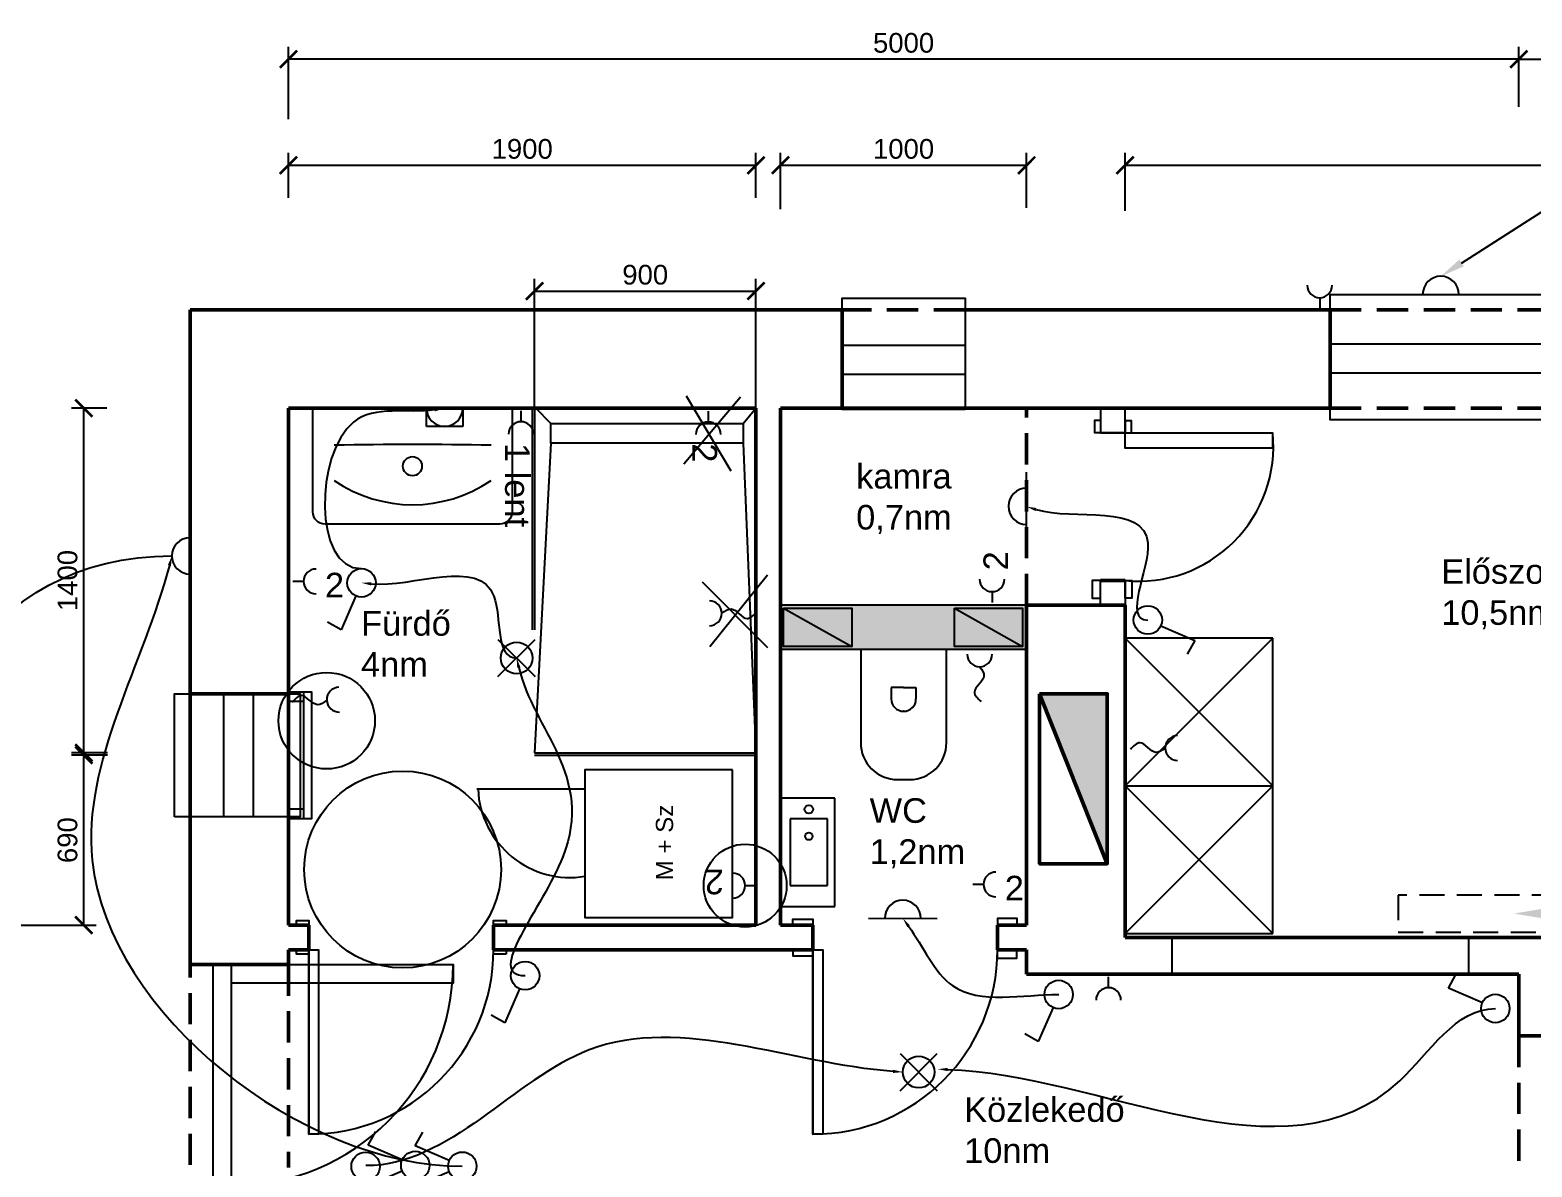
# Model space of a CAD drawing. Header units: metres. Extents: x -98677 to 89321, y -16450 to 242692.
# Drawn here: x -21493 to -15389, y 48931 to 53551 of the extents above; entities that cross this region are included whole.
import ezdxf
from ezdxf import colors
from ezdxf.entities.mleader import LeaderData, LeaderLine
from ezdxf.math import Vec2, Vec3

# ---------------------------------------------------------------- set-up
doc = ezdxf.new("R2010")
doc.units = ezdxf.units.M
doc.header["$LTSCALE"] = 0.001
doc.linetypes.add('DASHED', pattern=[19.05, 12.7, -6.35])
for name, color, linetype, lineweight in [('ajtók', 7, 'Continuous', 25), ('külső fal', 7, 'Continuous', 50), ('külső fal - sz', 7, 'DASHED', 50), ('szekrény', 251, 'Continuous', 25)]:
    doc.layers.add(name, color=color, linetype=linetype, lineweight=lineweight)
for name, color, linetype in [('fűtés', 8, 'Continuous'), ('gépészet - kapcsolók', 4, 'Continuous'), ('gépészet - villany', 6, 'Continuous'), ('gépészet - víz - műtárgy', 252, 'Continuous'), ('lépcső', 170, 'Continuous'), ('Méret', 7, 'Continuous'), ('újfal', 1, 'Continuous'), ('újfal - gipszkarton', 1, 'Continuous'), ('újfal - gipszkarton - sraff', 9, 'Continuous')]:
    doc.layers.add(name, color=color, linetype=linetype)
doc.styles.add('dada', font='arial.ttf', dxfattribs={"height": 80})
doc.styles.get("Standard").update_dxf_attribs({"font": 'arial.ttf'})
doc.dimstyles.new('big ISO-25', dxfattribs={"dimscale": 100, "dimtxt": 2.5, "dimasz": 2.5, "dimexe": 1.25, "dimexo": 0, "dimtad": 1, "dimtxsty": 'Standard', "dimcen": 2.5, "dimadec": 0, "dimazin": 0, "dimtfac": 1, "dimtmove": 0, "dimatfit": 3, "dimfxl": 1, "dimarcsym": 0})
doc.dimstyles.new('kicsi folyamatos', dxfattribs={"dimscale": 100, "dimtxt": 1, "dimasz": 0.7, "dimexe": 0.5, "dimexo": 0, "dimgap": 0.25, "dimtad": 1, "dimtxsty": 'dada', "dimblk1": 'ARCHTICK', "dimblk2": 'ARCHTICK', "dimsah": 1, "dimcen": 2.5, "dimadec": 0, "dimazin": 0, "dimtfac": 1, "dimtmove": 0, "dimatfit": 3, "dimldrblk": 'ARCHTICK', "dimfxl": 1, "dimarcsym": 0})

# ---------------------------------------------------------------- blocks, each defined once
blk = doc.blocks.new('*D95')
at = {"layer": 'ajtók', "color": 0, "lineweight": -2, "ltscale": 10000}
blk.add_line((-15212.9, 49960.6), (-14758, 49960.6), dxfattribs=at)
at = {"layer": 'ajtók', "color": 0, "ltscale": 10000}
for points in [[(-15212.9, 50002.3), (-15212.9, 49919), (-15462.9, 49960.6)], [(-14758, 49919), (-14758, 50002.3), (-14508, 49960.6)]]:
    blk.add_solid(points, dxfattribs=at)
at = {"layer": 'Defpoints', "color": 0, "ltscale": 10000}
for p in [(-15462.9, 49981.5), (-14508, 49960.6), (-14508, 49960.6)]:
    blk.add_point(p, dxfattribs=at)
blk = doc.blocks.new('Csillar')
at = {"layer": 'gépészet - villany', "ltscale": 10000}
for p, q in [((-75.7, 75.7), (75.7, -75.7)), ((-75.7, -75.7), (75.7, 75.7))]:
    blk.add_line(p, q, dxfattribs=at)
blk.add_circle((0, 0), 64.4, dxfattribs=at)
blk = doc.blocks.new('Fali lámpa')
at = {"layer": 'gépészet - villany', "ltscale": 10000}
blk.add_line((-139.1, 0), (139.1, 0), dxfattribs=at)
blk.add_arc((0, 0), 73.7, 0, 180, dxfattribs=at)
blk = doc.blocks.new('Lámpa_Tükörvilágítás')
at = {"layer": 'gépészet - villany', "ltscale": 10000}
for p, q in [((-73.7, 0), (-73.7, 73.7)), ((-73.7, 73.7), (73.7, 73.7)), ((73.7, 73.7), (73.7, 0))]:
    blk.add_line(p, q, dxfattribs=at)
blk.add_blockref('Fali lámpa', (0, 0), dxfattribs=at)
blk = doc.blocks.new('Villany - kapcsoló')
at = {"layer": 'gépészet - kapcsolók', "ltscale": 10000}
for p, q in [((-248.9, 84.5), (-218, 139.8)), ((-110.8, 24.7), (-248.9, 84.5))]:
    blk.add_line(p, q, dxfattribs=at)
blk.add_circle((-57.8, 1.7), 57.8, dxfattribs=at)
blk = doc.blocks.new('Villany - konector')
at = {"layer": 'gépészet - kapcsolók', "ltscale": 10000}
blk.add_line((-50.5, 0), (-94.3, 0), dxfattribs=at)
blk.add_arc((0, 0), 50.5, 90, 270, dxfattribs=at)
at = {"layer": 'gépészet - villany', "ltscale": 10000, "style": 'dada'}
blk.add_attdef('DARAB', (36.1, -64.9), '', height=100, dxfattribs=at)
blk = doc.blocks.new('Villany - konector lengő')
at = {"layer": 'gépészet - kapcsolók', "ltscale": 10000}
blk.add_arc((0, 0), 50.5, 90, 270, dxfattribs=at)
blk.add_spline([(-50.5, 0), (-89.1, -17.7), (-153.2, 21.1), (-191.9, -5.6)], degree=3, dxfattribs=at)
at = {"layer": 'gépészet - villany', "ltscale": 10000, "style": 'dada'}
blk.add_attdef('DARAB', (21.1, -55.3), '', height=100, dxfattribs=at)
blk = doc.blocks.new('WC')
at = {"layer": 'gépészet - víz - műtárgy', "ltscale": 10000}
for p, q in [((0, 174.4), (0, -174.4)), ((378.8, 174.4), (0, 174.4)), ((154.8, 0), (154.8, 50.4)), ((154.8, 50.4), (201.2, 50.4)), ((251.2, 0.4), (251.2, 0)), ((528.8, -24.4), (528.8, 24.4)), ((154.8, 0), (154.8, -50.4)), ((154.8, -50.4), (201.2, -50.4)), ((251.2, -0.4), (251.2, 0)), ((0, -174.4), (378.8, -174.4))]:
    blk.add_line(p, q, dxfattribs=at)
for centre, radius, start, end in [((378.8, 24.4), 150, 0, 90), ((201.2, 0.4), 50, 0, 90), ((201.2, -0.4), 50, 270, 0), ((378.8, -24.4), 150, 270, 0)]:
    blk.add_arc(centre, radius, start, end, dxfattribs=at)
blk = doc.blocks.new('Villany - kapcsoló 2 sarkú')
at = {"layer": 'gépészet - kapcsolók', "ltscale": 10000}
for p, q in [((-248.9, 83.8), (-218, 139.1)), ((-110.8, 24), (-248.9, 83.8)), ((-110.8, -22), (-248.9, -81.8)), ((-248.9, -81.8), (-218, -137.1))]:
    blk.add_line(p, q, dxfattribs=at)
blk.add_circle((-57.8, 1), 57.8, dxfattribs=at)
blk = doc.blocks.new('_ArchTick')
at = {"color": 0, "linetype": 'ByBlock', "const_width": 0.15}
blk.add_lwpolyline([(-0.5, -0.5), (0.5, 0.5)], dxfattribs=at)
blk = doc.blocks.new('*D264')
at = {"layer": 'Defpoints', "color": 0, "ltscale": 10000}
for p in [(-11843.1, 53001.6), (-17043.1, 52816.9), (-11843.1, 52857.7)]:
    blk.add_point(p, dxfattribs=at)
at = {"layer": 'Méret', "color": 0, "lineweight": -2, "ltscale": 10000}
for p, q in [((-17043.1, 52816.9), (-17043.1, 53051.6)), ((-11843.1, 52857.7), (-11843.1, 53051.6)), ((-17043.1, 53001.6), (-11843.1, 53001.6))]:
    blk.add_line(p, q, dxfattribs=at)
at = {"layer": 'Méret', "color": 0, "lineweight": -2, "ltscale": 10000, "xscale": 70, "yscale": 70, "zscale": 70, "rotation": 180}
blk.add_blockref('_ArchTick', (-17043.1, 53001.6), dxfattribs=at)
at = {"layer": 'Méret', "color": 0, "lineweight": -2, "ltscale": 10000, "xscale": 70, "yscale": 70, "zscale": 70}
blk.add_blockref('_ArchTick', (-11843.1, 53001.6), dxfattribs=at)
at = {"layer": 'Méret', "color": 0, "ltscale": 10000, "insert": (-14443.1, 53067.5), "char_height": 80, "attachment_point": 5, "style": 'dada'}
blk.add_mtext('5200', dxfattribs=at)
blk = doc.blocks.new('*D266')
at = {"layer": 'Defpoints', "color": 0, "ltscale": 10000}
for p in [(-17443.1, 53001.6), (-18443.1, 52822.8), (-17443.1, 52828.7)]:
    blk.add_point(p, dxfattribs=at)
at = {"layer": 'Méret', "color": 0, "lineweight": -2, "ltscale": 10000}
for p, q in [((-18443.1, 52822.8), (-18443.1, 53051.6)), ((-17443.1, 52828.7), (-17443.1, 53051.6)), ((-18443.1, 53001.6), (-17443.1, 53001.6))]:
    blk.add_line(p, q, dxfattribs=at)
at = {"layer": 'Méret', "color": 0, "lineweight": -2, "ltscale": 10000, "xscale": 70, "yscale": 70, "zscale": 70, "rotation": 180}
blk.add_blockref('_ArchTick', (-18443.1, 53001.6), dxfattribs=at)
at = {"layer": 'Méret', "color": 0, "lineweight": -2, "ltscale": 10000, "xscale": 70, "yscale": 70, "zscale": 70}
blk.add_blockref('_ArchTick', (-17443.1, 53001.6), dxfattribs=at)
at = {"layer": 'Méret', "color": 0, "ltscale": 10000, "insert": (-17943.1, 53067.5), "char_height": 80, "attachment_point": 5, "style": 'dada'}
blk.add_mtext('1000', dxfattribs=at)
blk = doc.blocks.new('*D274')
at = {"layer": 'Defpoints', "color": 0, "ltscale": 10000}
for p in [(-20443.1, 53432.6), (-15443.1, 53238.9), (-20443.1, 53188.9)]:
    blk.add_point(p, dxfattribs=at)
at = {"layer": 'Méret', "color": 0, "lineweight": -2, "ltscale": 10000}
for p, q in [((-20443.1, 53188.9), (-20443.1, 53482.6)), ((-15443.1, 53238.9), (-15443.1, 53482.6)), ((-15443.1, 53432.6), (-20443.1, 53432.6))]:
    blk.add_line(p, q, dxfattribs=at)
at = {"layer": 'Méret', "color": 0, "lineweight": -2, "ltscale": 10000, "xscale": 70, "yscale": 70, "zscale": 70, "rotation": 180}
blk.add_blockref('_ArchTick', (-20443.1, 53432.6), dxfattribs=at)
at = {"layer": 'Méret', "color": 0, "lineweight": -2, "ltscale": 10000, "xscale": 70, "yscale": 70, "zscale": 70}
blk.add_blockref('_ArchTick', (-15443.1, 53432.6), dxfattribs=at)
at = {"layer": 'Méret', "color": 0, "ltscale": 10000, "insert": (-17943.1, 53498.4), "char_height": 80, "attachment_point": 5, "style": 'dada'}
blk.add_mtext('5000', dxfattribs=at)
blk = doc.blocks.new('*D275')
at = {"layer": 'Defpoints', "color": 0, "ltscale": 10000}
for p in [(-15043.1, 53432.6), (-15443.1, 53238.9), (-15043.1, 53240.9)]:
    blk.add_point(p, dxfattribs=at)
at = {"layer": 'Méret', "color": 0, "lineweight": -2, "ltscale": 10000}
for p, q in [((-15443.1, 53238.9), (-15443.1, 53482.6)), ((-15043.1, 53240.9), (-15043.1, 53482.6)), ((-15443.1, 53432.6), (-15043.1, 53432.6))]:
    blk.add_line(p, q, dxfattribs=at)
at = {"layer": 'Méret', "color": 0, "lineweight": -2, "ltscale": 10000, "xscale": 70, "yscale": 70, "zscale": 70, "rotation": 180}
blk.add_blockref('_ArchTick', (-15443.1, 53432.6), dxfattribs=at)
at = {"layer": 'Méret', "color": 0, "lineweight": -2, "ltscale": 10000, "xscale": 70, "yscale": 70, "zscale": 70}
blk.add_blockref('_ArchTick', (-15043.1, 53432.6), dxfattribs=at)
at = {"layer": 'Méret', "color": 0, "ltscale": 10000, "insert": (-15243.1, 53498.4), "char_height": 80, "attachment_point": 5, "style": 'dada'}
blk.add_mtext('400', dxfattribs=at)
blk = doc.blocks.new('*D327')
at = {"layer": 'Defpoints', "color": 0, "ltscale": 10000}
for p in [(-21274.7, 50603.9), (-21179, 50603.9), (-21739, 49913.9)]:
    blk.add_point(p, dxfattribs=at)
at = {"layer": 'Méret', "color": 0, "lineweight": -2, "ltscale": 10000}
for p, q in [((-21179, 50603.9), (-21324.7, 50603.9)), ((-21274.7, 49913.9), (-21274.7, 50603.9)), ((-21739, 49913.9), (-21224.7, 49913.9))]:
    blk.add_line(p, q, dxfattribs=at)
at = {"layer": 'Méret', "color": 0, "lineweight": -2, "ltscale": 10000, "xscale": 70, "yscale": 70, "zscale": 70}
for p, rotation in [((-21274.7, 50603.9), 90), ((-21274.7, 49913.9), 270)]:
    blk.add_blockref('_ArchTick', p, dxfattribs=dict(at, rotation=rotation))
at = {"layer": 'Méret', "color": 0, "ltscale": 10000, "insert": (-21340.6, 50258.9), "char_height": 80, "attachment_point": 5, "rotation": 90, "style": 'dada'}
blk.add_mtext('690', dxfattribs=at)
blk = doc.blocks.new('*D328')
at = {"layer": 'Defpoints', "color": 0, "ltscale": 10000}
for p in [(-18543.1, 52490.3), (-19443.1, 52013.9), (-18543.1, 52013.9)]:
    blk.add_point(p, dxfattribs=at)
at = {"layer": 'Méret', "color": 0, "lineweight": -2, "ltscale": 10000}
for p, q in [((-19443.1, 52013.9), (-19443.1, 52540.3)), ((-18543.1, 52013.9), (-18543.1, 52540.3)), ((-19443.1, 52490.3), (-18543.1, 52490.3))]:
    blk.add_line(p, q, dxfattribs=at)
at = {"layer": 'Méret', "color": 0, "lineweight": -2, "ltscale": 10000, "xscale": 70, "yscale": 70, "zscale": 70, "rotation": 180}
blk.add_blockref('_ArchTick', (-19443.1, 52490.3), dxfattribs=at)
at = {"layer": 'Méret', "color": 0, "lineweight": -2, "ltscale": 10000, "xscale": 70, "yscale": 70, "zscale": 70}
blk.add_blockref('_ArchTick', (-18543.1, 52490.3), dxfattribs=at)
at = {"layer": 'Méret', "color": 0, "ltscale": 10000, "insert": (-18993.1, 52556.1), "char_height": 80, "attachment_point": 5, "style": 'dada'}
blk.add_mtext('900', dxfattribs=at)
blk = doc.blocks.new('*D329')
at = {"layer": 'Defpoints', "color": 0, "ltscale": 10000}
for p in [(-18543.1, 53001.6), (-20443.1, 52868.4), (-18543.1, 52868.4)]:
    blk.add_point(p, dxfattribs=at)
at = {"layer": 'Méret', "color": 0, "lineweight": -2, "ltscale": 10000}
for p, q in [((-20443.1, 52868.4), (-20443.1, 53051.6)), ((-18543.1, 52868.4), (-18543.1, 53051.6)), ((-20443.1, 53001.6), (-18543.1, 53001.6))]:
    blk.add_line(p, q, dxfattribs=at)
at = {"layer": 'Méret', "color": 0, "lineweight": -2, "ltscale": 10000, "xscale": 70, "yscale": 70, "zscale": 70, "rotation": 180}
blk.add_blockref('_ArchTick', (-20443.1, 53001.6), dxfattribs=at)
at = {"layer": 'Méret', "color": 0, "lineweight": -2, "ltscale": 10000, "xscale": 70, "yscale": 70, "zscale": 70}
blk.add_blockref('_ArchTick', (-18543.1, 53001.6), dxfattribs=at)
at = {"layer": 'Méret', "color": 0, "ltscale": 10000, "insert": (-19493.1, 53067.5), "char_height": 80, "attachment_point": 5, "style": 'dada'}
blk.add_mtext('1900', dxfattribs=at)
blk = doc.blocks.new('*D330')
at = {"layer": 'Defpoints', "color": 0, "ltscale": 10000}
for p in [(-21274.7, 52013.9), (-21180.7, 52013.9), (-21179, 50613.9)]:
    blk.add_point(p, dxfattribs=at)
at = {"layer": 'Méret', "color": 0, "lineweight": -2, "ltscale": 10000}
for p, q in [((-21180.7, 52013.9), (-21324.7, 52013.9)), ((-21274.7, 50613.9), (-21274.7, 52013.9)), ((-21179, 50613.9), (-21324.7, 50613.9))]:
    blk.add_line(p, q, dxfattribs=at)
at = {"layer": 'Méret', "color": 0, "lineweight": -2, "ltscale": 10000, "xscale": 70, "yscale": 70, "zscale": 70}
for p, rotation in [((-21274.7, 52013.9), 90), ((-21274.7, 50613.9), 270)]:
    blk.add_blockref('_ArchTick', p, dxfattribs=dict(at, rotation=rotation))
at = {"layer": 'Méret', "color": 0, "ltscale": 10000, "insert": (-21340.6, 51313.9), "char_height": 80, "attachment_point": 5, "rotation": 90, "style": 'dada'}
blk.add_mtext('1400', dxfattribs=at)

msp = doc.modelspace()

# ---------------------------------------------------------------- hatches: boundary and pattern name
at = {"layer": 'fűtés', "ltscale": 10000}
for points in [[(-18430.584, 51201.074), (-18152.987, 51045.306), (-18430.584, 51045.306)], [(-17736.828, 51201.074), (-17459.23, 51045.306), (-17736.828, 51045.306)]]:
    msp.add_hatch(color=256, dxfattribs=at).paths.add_polyline_path(points)
at = {"layer": 'külső fal', "ltscale": 10000}
msp.add_hatch(color=256, dxfattribs=at).paths.add_polyline_path([(-17390.089, 50853.697), (-17115.743, 50853.697), (-17115.743, 50163.209)])
at = {"layer": 'újfal - gipszkarton - sraff', "ltscale": 10000}
msp.add_hatch(color=256, dxfattribs=at).paths.add_polyline_path([(-18443.107, 51033.884), (-17443.107, 51033.884), (-17443.107, 51213.884), (-18443.107, 51213.884)])

# ---------------------------------------------------------------- linework, layer by layer
at = {"ltscale": 10000}
for p, q in [((-20381.125, 50347.284), (-20381.125, 50860.485)), ((-20381.125, 50822.741), (-20443.107, 50822.741)), ((-20381.125, 50385.482), (-20443.107, 50385.482))]:
    msp.add_line(p, q, dxfattribs=at)
msp.add_lwpolyline([(-20443.107, 50347.284), (-20348.435, 50347.284), (-20348.435, 50860.485), (-20443.107, 50860.485)], close=True, dxfattribs=at)
at = {"layer": 'ajtók'}
for p, q in [((-17043.107, 51913.884), (-17166.345, 51913.884)), ((-17093.107, 51913.884), (-16443.107, 51913.884)), ((-17043.107, 51313.884), (-17177.304, 51313.884)), ((-20359.556, 49813.884), (-20359.556, 49913.884)), ((-19609.556, 49913.884), (-19609.556, 49813.884)), ((-18311.422, 49813.884), (-18311.422, 49913.884)), ((-17561.422, 49913.884), (-17561.422, 49813.884)), ((-20359.556, 49813.884), (-20359.556, 49063.884)), ((-18311.422, 49813.884), (-18311.422, 49063.884))]:
    msp.add_line(p, q, dxfattribs=at)
at = {"layer": 'ajtók', "ltscale": 10000}
for points in [[(-17693.107, 52008.691), (-18193.107, 52008.691), (-18193.107, 52461.062), (-17693.107, 52461.062)], [(-16209.966, 52476.572), (-15309.966, 52476.572), (-15309.966, 51966.707), (-16209.966, 51966.707)], [(-16209.966, 52276.454), (-15309.966, 52276.454), (-15309.966, 52156.954), (-16209.966, 52156.954)], [(-17143.107, 51913.884), (-17166.345, 51913.884), (-17166.345, 51966.264), (-17143.107, 51966.264)], [(-17043.107, 51913.884), (-17016.967, 51913.884), (-17016.967, 51963.099), (-17043.107, 51963.099)], [(-17043.107, 51913.884), (-16443.914, 51913.884), (-16443.914, 51851.632), (-17043.107, 51851.632)], [(-17143.107, 51313.884), (-17177.304, 51313.884), (-17177.304, 51242.88), (-17143.107, 51242.88)], [(-17043.107, 51313.884), (-17015.573, 51313.884), (-17015.573, 51242.88), (-17043.107, 51242.88)], [(-20905.794, 50353.553), (-20905.794, 50853.553), (-20395.929, 50853.553), (-20395.929, 50353.553)], [(-20359.556, 49913.884), (-20410.53, 49913.884), (-20410.53, 49932.141), (-20359.556, 49932.141)], [(-19558.582, 49913.884), (-19609.556, 49913.884), (-19609.556, 49932.141), (-19558.582, 49932.141)], [(-18311.422, 49913.884), (-18392.847, 49913.884), (-18392.847, 49938.082), (-18311.422, 49938.082)], [(-17561.422, 49913.884), (-17482.097, 49913.884), (-17482.097, 49940.157), (-17561.422, 49940.157)], [(-20359.556, 49795.628), (-20410.53, 49795.628), (-20410.53, 49813.884), (-20359.556, 49813.884)], [(-19558.582, 49795.628), (-19609.556, 49795.628), (-19609.556, 49813.884), (-19558.582, 49813.884)], [(-18311.422, 49813.884), (-18392.847, 49813.884), (-18392.847, 49788.896), (-18311.422, 49788.896)], [(-17561.422, 49813.884), (-17483.88, 49813.884), (-17483.88, 49777.927), (-17561.422, 49777.927)], [(-20673.935, 49753.884), (-20750.944, 49753.884), (-20750.944, 48853.884), (-20673.935, 48853.884)], [(-20673.935, 49753.884), (-19773.935, 49753.884), (-19773.935, 49677.769), (-20673.935, 49677.769)]]:
    msp.add_lwpolyline(points, close=True, dxfattribs=at)
for points in [[(-17693.107, 52151.315), (-18193.107, 52151.315), (-18193.107, 52270.815), (-17693.107, 52270.815)], [(-20705.676, 50353.553), (-20705.676, 50853.553), (-20586.176, 50853.553), (-20586.176, 50353.553)]]:
    msp.add_lwpolyline(points, dxfattribs=at)
at = {"layer": 'ajtók', "linetype": 'DASHED', "ltscale": 8000}
msp.add_lwpolyline([(-15932.979, 49885.639), (-14982.979, 49885.639), (-14982.979, 50035.639), (-15932.979, 50035.639)], close=True, dxfattribs=at)
at = {"layer": 'ajtók'}
for points in [[(-20359.556, 49813.884), (-20321.554, 49813.884), (-20321.554, 49063.884), (-20359.556, 49063.884)], [(-18311.422, 49813.884), (-18271.422, 49813.884), (-18271.422, 49063.884), (-18311.422, 49063.884)]]:
    msp.add_lwpolyline(points, close=True, dxfattribs=at)
at = {"layer": 'ajtók', "ltscale": 10000}
for centre, radius, start, end in [((-16988.375, 51859.153), 548.008, 264.2681051, 5.7318949), ((-20673.935, 49753.884), 900, 270, 0)]:
    msp.add_arc(centre, radius, start, end, dxfattribs=at)
at = {"layer": 'ajtók'}
for centre in [(-20359.556, 49813.884), (-18311.422, 49813.884)]:
    msp.add_arc(centre, 750, 270, 0, dxfattribs=at)
at = {"layer": 'fűtés', "ltscale": 10000}
for p, q in [((-18430.584, 51201.074), (-18152.987, 51045.306)), ((-17736.828, 51201.074), (-17459.23, 51045.306))]:
    msp.add_line(p, q, dxfattribs=at)
for points in [[(-18430.584, 51201.074), (-18152.987, 51201.074), (-18152.987, 51045.306), (-18430.584, 51045.306)], [(-17736.828, 51201.074), (-17459.23, 51201.074), (-17459.23, 51045.306), (-17736.828, 51045.306)]]:
    msp.add_lwpolyline(points, close=True, dxfattribs=at)
at = {"layer": 'gépészet - víz - műtárgy', "ltscale": 10000}
for p, q in [((-19376.633, 51952.624), (-19437.893, 52013.884)), ((-18595.203, 51952.624), (-18543.107, 52013.884)), ((-19376.633, 51871.558), (-19443.107, 50613.884)), ((-18595.203, 51871.558), (-18543.107, 50613.884)), ((-19238.023, 50465.625), (-19678.115, 50465.625)), ((-18223.107, 50429.031), (-18443.107, 50429.031)), ((-18223.107, 49989.031), (-18223.107, 50429.031)), ((-18404.321, 50345.051), (-18404.321, 50074.243)), ((-18252.236, 50345.051), (-18404.321, 50345.051)), ((-18252.236, 50074.243), (-18252.236, 50345.051)), ((-18404.321, 50074.243), (-18252.236, 50074.243)), ((-18443.107, 49989.031), (-18223.107, 49989.031))]:
    msp.add_line(p, q, dxfattribs=at)
msp.add_lwpolyline([(-20344.235, 52013.884), (-19534.235, 52013.884), (-19534.235, 51593.116, -0.41421356), (-19584.235, 51543.116), (-20294.235, 51543.116, -0.41421356), (-20344.235, 51593.116)], format="xyb", close=True, dxfattribs=at)
for points in [[(-19376.633, 51952.624), (-18595.203, 51952.624), (-18595.203, 51871.558), (-19376.633, 51871.558)], [(-18638.023, 50544.74), (-19238.023, 50544.74), (-19238.023, 49944.74), (-18638.023, 49944.74)]]:
    msp.add_lwpolyline(points, close=True, dxfattribs=at)
for centre, radius in [((-19939.235, 51778.5), 38.798), ((-18328.279, 50384.219), 17.06), ((-18328.279, 50274.831), 15.159)]:
    msp.add_circle(centre, radius, dxfattribs=at)
for centre, radius, start, end in [((-19938.428, 35651.927), 16214.609, 88.8743619, 91.1256381), ((-19938.428, 52187.229), 565.26, 235.7006561, 304.2993439), ((-19297.973, 50482.126), 375.021, 182.5219361, 279.1987012)]:
    msp.add_arc(centre, radius, start, end, dxfattribs=at)
at = {"layer": 'külső fal'}
for p, q in [((-20843.107, 52013.884), (-20843.107, 52413.884)), ((-20843.107, 52413.884), (-18193.107, 52413.884)), ((-20843.107, 52013.884), (-20843.107, 52413.884)), ((-20843.107, 49828.098), (-20843.107, 52013.884)), ((-20443.107, 50013.884), (-20443.107, 52013.884)), ((-20443.107, 52013.884), (-18543.107, 52013.884)), ((-20443.107, 52013.884), (-20443.107, 49913.884)), ((-18543.107, 52013.884), (-20443.107, 52013.884)), ((-18543.107, 52013.884), (-18543.107, 49913.884)), ((-18543.107, 49913.884), (-18543.107, 52013.884)), ((-18443.107, 52013.884), (-17443.107, 52013.884)), ((-18443.107, 52013.884), (-18443.107, 49913.884)), ((-18443.107, 52013.884), (-18443.107, 49913.884)), ((-16209.966, 52013.884), (-18443.107, 52013.884)), ((-17043.107, 51213.884), (-17443.107, 51213.884)), ((-17043.107, 51213.884), (-17043.107, 49863.884)), ((-20443.107, 49913.884), (-20359.556, 49913.884)), ((-20443.107, 49913.884), (-20359.556, 49913.884)), ((-20359.556, 49913.884), (-20359.556, 49813.884)), ((-19609.556, 49913.884), (-18543.107, 49913.884)), ((-19609.556, 49913.884), (-18543.107, 49913.884)), ((-19609.556, 49813.884), (-19609.556, 49913.884)), ((-18443.107, 49913.884), (-18311.422, 49913.884)), ((-18443.107, 49913.884), (-18311.422, 49913.884)), ((-18311.422, 49913.884), (-18311.422, 49813.884)), ((-17561.422, 49913.884), (-17443.107, 49913.884)), ((-17561.422, 49913.884), (-17443.107, 49913.884)), ((-17561.422, 49813.884), (-17561.422, 49913.884)), ((-20359.556, 49813.884), (-20443.107, 49813.884)), ((-19609.556, 49813.884), (-18311.422, 49813.884)), ((-18311.422, 49813.884), (-19609.556, 49813.884)), ((-17443.107, 49813.884), (-17561.422, 49813.884)), ((-17043.107, 49863.884), (-14943.107, 49863.884)), ((-20443.107, 49753.884), (-20843.107, 49753.884)), ((-17443.107, 49713.884), (-15443.107, 49713.884)), ((-15443.107, 49713.884), (-17443.107, 49713.884))]:
    msp.add_line(p, q, dxfattribs=at)
at = {"layer": 'külső fal', "ltscale": 10000}
for p, q in [((-18193.107, 52413.884), (-18193.107, 52013.884)), ((-17693.107, 52413.884), (-16209.966, 52413.884)), ((-16209.966, 52013.884), (-16209.966, 52413.884)), ((-17143.107, 51313.884), (-17043.107, 51313.884)), ((-17443.107, 51213.884), (-17443.107, 49913.884)), ((-20443.107, 50853.553), (-20843.107, 50853.553)), ((-17390.089, 50853.697), (-17115.743, 50163.209)), ((-20443.107, 49813.884), (-20443.107, 49753.884)), ((-17443.107, 49813.884), (-17443.107, 49713.884)), ((-15443.107, 49713.884), (-15443.107, 49463.884)), ((-15443.107, 49463.884), (-15043.107, 49463.884))]:
    msp.add_line(p, q, dxfattribs=at)
at = {"layer": 'külső fal', "linetype": 'DASHED', "ltscale": 10000}
msp.add_line((-17443.107, 51213.884), (-17443.107, 52013.884), dxfattribs=at)
at = {"layer": 'külső fal', "ltscale": 10000}
msp.add_lwpolyline([(-17390.089, 50853.697), (-17115.743, 50853.697), (-17115.743, 50163.209), (-17390.089, 50163.209)], close=True, dxfattribs=at)
at = {"layer": 'külső fal - sz', "ltscale": 10000}
for p, q in [((-17693.107, 52413.884), (-18193.107, 52413.884)), ((-16209.966, 52413.884), (-15309.966, 52413.884)), ((-17693.107, 52013.884), (-18193.107, 52013.884)), ((-16209.966, 52013.884), (-15309.966, 52013.884)), ((-20843.107, 50353.553), (-20843.107, 50853.553)), ((-20443.107, 50353.553), (-20443.107, 50853.553)), ((-20443.107, 50353.553), (-20443.107, 50853.553)), ((-20843.107, 49828.098), (-20843.107, 48928.098)), ((-20443.107, 49753.884), (-20443.107, 48928.098)), ((-15443.107, 49463.884), (-15443.107, 48613.884))]:
    msp.add_line(p, q, dxfattribs=at)
at = {"layer": 'lépcső', "ltscale": 10000}
for p, q in [((-19453.107, 52013.884), (-19453.107, 51113.884)), ((-19443.107, 52013.884), (-19443.107, 51113.884))]:
    msp.add_line(p, q, dxfattribs=at)
at = {"layer": 'lépcső'}
for p, q in [((-19443.107, 50613.884), (-18543.107, 50613.884)), ((-19443.107, 50603.884), (-18543.107, 50603.884))]:
    msp.add_line(p, q, dxfattribs=at)
at = {"layer": 'szekrény', "ltscale": 10000}
for p, q in [((-16443.107, 51079.104), (-17043.107, 51079.104)), ((-17043.107, 51079.104), (-17043.107, 50479.104)), ((-17043.107, 51079.104), (-16443.107, 50479.104)), ((-16443.107, 51079.104), (-17043.107, 50479.104)), ((-16443.107, 50479.104), (-16443.107, 51079.104)), ((-17043.107, 50479.104), (-17043.107, 49879.104)), ((-17043.107, 50479.104), (-16443.107, 50479.104)), ((-16443.107, 49879.104), (-17043.107, 50479.104)), ((-16443.107, 50479.104), (-17043.107, 49879.104)), ((-16443.107, 49879.104), (-16443.107, 50479.104)), ((-17043.107, 49879.104), (-16443.107, 49879.104))]:
    msp.add_line(p, q, dxfattribs=at)
msp.add_circle((-19978.987, 50139.87), 400, dxfattribs=at)
at = {"layer": 'újfal', "ltscale": 10000}
for p, q in [((-18605.554, 52058.852), (-18835.543, 51787.048)), ((-18827.179, 52065.125), (-18645.279, 51759.867)), ((-17143.107, 52013.884), (-17143.107, 51913.884)), ((-17143.107, 52013.884), (-17043.107, 52013.884)), ((-17043.107, 51913.884), (-17043.107, 52013.884)), ((-17143.107, 51913.884), (-17043.107, 51913.884)), ((-18496.832, 51335.433), (-18731.002, 51044.811)), ((-18762.364, 51308.253), (-18495.787, 51041.675)), ((-17143.107, 51213.884), (-17143.107, 51313.884)), ((-17143.107, 51313.884), (-17043.107, 51313.884)), ((-17043.107, 51313.884), (-17043.107, 51213.884)), ((-17143.107, 51213.884), (-17043.107, 51213.884))]:
    msp.add_line(p, q, dxfattribs=at)
at = {"layer": 'újfal'}
for p, q in [((-16852.794, 49863.884), (-16852.794, 49713.884)), ((-16852.794, 49863.884), (-15647.125, 49863.884)), ((-15647.125, 49863.884), (-15647.125, 49713.884)), ((-15647.125, 49713.884), (-16852.794, 49713.884))]:
    msp.add_line(p, q, dxfattribs=at)
at = {"layer": 'újfal', "ltscale": 10000}
for centre, radius in [((-20287.568, 50744.291), 195.977), ((-18586.899, 50074.243), 168.465)]:
    msp.add_circle(centre, radius, dxfattribs=at)
at = {"layer": 'újfal - gipszkarton', "ltscale": 10000}
for p, q in [((-17443.107, 51213.884), (-18443.107, 51213.884)), ((-17443.107, 51033.884), (-18443.107, 51033.884))]:
    msp.add_line(p, q, dxfattribs=at)

# ---------------------------------------------------------------- block references
at = {"layer": 'gépészet - kapcsolók', "ltscale": 10000}
for name, p, rotation in [('Villany - konector', (-16252.025, 52513.83), 90), ('Villany - kapcsoló', (-20144.529, 51362.229), 90), ('Villany - konector lengő', (-18732.449, 51180.83), 180), ('Villany - kapcsoló', (-17008.279, 51155.064), 180), ('Villany - konector lengő', (-20236.771, 50829.606), 1.657598863348977), ('Fali lámpa', (-17946.299, 49941.082), 359.885815156473), ('Villany - kapcsoló', (-19479.227, 49766.038), 90), ('Villany - kapcsoló', (-17311.132, 49689.545), 90), ('Villany - konector', (-17110.321, 49608.883), 270), ('Villany - kapcsoló', (-15480.225, 49573.041), 360), ('Villany - kapcsoló', (-20127.93, 48990.882), 90)]:
    msp.add_blockref(name, p, dxfattribs=dict(at, rotation=rotation))
for p, rotation, values in [((-19497.855, 51908.864), 270, {'DARAB': '1 lent'}), ((-18736.434, 51907.838), 270, {'DARAB': '2'}), ((-18637.429, 50074.243), 180, {'DARAB': '2'})]:
    msp.add_blockref('Villany - konector', p, dxfattribs=dict(at, rotation=rotation)).add_auto_attribs(values)
for p in [(-20330.804, 51310.224), (-17567.957, 50078.904)]:
    msp.add_blockref('Villany - konector', p, dxfattribs=at).add_auto_attribs({'DARAB': '2'})
for name, p in [('Villany - konector lengő', (-16829.278, 50633.275)), ('Villany - kapcsoló 2 sarkú', (-19869.94, 48936.007)), ('Villany - kapcsoló 2 sarkú', (-19678.813, 48932.73))]:
    msp.add_blockref(name, p, dxfattribs=at)
at = {"layer": 'gépészet - villany', "ltscale": 10000}
for name, p in [('Fali lámpa', (-15759.966, 52476.572)), ('Csillar', (-19515.858, 50999.195)), ('Csillar', (-17881.775, 49316.494))]:
    msp.add_blockref(name, p, dxfattribs=at)
at = {"layer": 'gépészet - villany', "ltscale": 10000, "rotation": 90}
for name, p in [('Fali lámpa', (-17443.107, 51615.501)), ('Villany - konector lengő', (-17634.027, 51014.15))]:
    msp.add_blockref(name, p, dxfattribs=at)
at = {"layer": 'gépészet - víz - műtárgy', "ltscale": 10000, "rotation": 90}
msp.add_blockref('Villany - konector', (-17583.491, 51319.208), dxfattribs=at).add_auto_attribs({'DARAB': '2'})
at = {"layer": 'gépészet - víz - műtárgy', "ltscale": 10000, "rotation": 270}
msp.add_blockref('WC', (-17943.107, 51033.884), dxfattribs=at)
at = {"layer": 'külső fal', "ltscale": 10000}
for name, p, rotation in [('Lámpa_Tükörvilágítás', (-19808.579, 52013.884), 180), ('Fali lámpa', (-20843.107, 51413.884), 90)]:
    msp.add_blockref(name, p, dxfattribs=dict(at, rotation=rotation))

# ---------------------------------------------------------------- texts
at = {"ltscale": 10000, "char_height": 100, "attachment_point": 1, "style": 'dada'}
for s, insert, width in [('kamra\\P0,7nm', (-18135.817, 51787.88), 632.12053), ('Előszoba\\P10,5nm', (-15757.939, 51400.588), 719.0371), ('Fürdő\\P4nm', (-20148.066, 51189.861), 809.90443), ('WC\\P1,2nm', (-18081.036, 50429.313), 494.43457), ('Közlekedő\\P10nm', (-17696.954, 49214.247), 928.42703)]:
    msp.add_mtext(s, dxfattribs=dict(at, insert=insert, width=width))
at = {"layer": 'szekrény', "ltscale": 10000, "insert": (-18949.799, 50095.939), "char_height": 70, "width": 430.46805, "attachment_point": 1, "rotation": 90, "style": 'dada'}
msp.add_mtext('M + Sz', dxfattribs=at)

# ---------------------------------------------------------------- dimensions: what is measured, and where the dimension line sits
at = {"layer": 'ajtók', "ltscale": 10000}
dim = msp.add_linear_dim(base=(-14507.979, 49960.639), p1=(-15462.912, 49981.473), p2=(-14507.979, 49960.639), text=' ', dimstyle='big ISO-25', override={"dimse1": 1, "dimse2": 1, "dimsd1": 0, "dimtofl": 1}, dxfattribs=at)
dim.commit()
dim.dimension.update_dxf_attribs({"geometry": '*D95', "text_midpoint": (-13677.573, 50173.378)})
at = {"layer": 'Méret', "ltscale": 10000}
for base, p1, p2, picture, middle in [((-20443.107, 53432.567), (-15443.107, 53238.891), (-20443.107, 53188.935), '*D274', (-17943.107, 53498.413)), ((-15043.107, 53432.567), (-15443.107, 53238.891), (-15043.107, 53240.87), '*D275', (-15243.107, 53498.413)), ((-18543.107, 53001.622), (-20443.107, 52868.379), (-18543.107, 52868.379), '*D329', (-19493.107, 53067.468)), ((-17443.107, 53001.622), (-18443.107, 52822.767), (-17443.107, 52828.679), '*D266', (-17943.107, 53067.468)), ((-11843.107, 53001.622), (-17043.107, 52816.855), (-11843.107, 52857.742), '*D264', (-14443.107, 53067.468)), ((-18543.107, 52490.262), (-19443.107, 52013.884), (-18543.107, 52013.884), '*D328', (-18993.107, 52556.108))]:
    dim = msp.add_linear_dim(base=base, p1=p1, p2=p2, dimstyle='kicsi folyamatos', dxfattribs=at)
    dim.commit()
    dim.dimension.update_dxf_attribs({"geometry": picture, "text_midpoint": middle})
for base, p1, p2, picture, middle in [((-21274.737, 52013.884), (-21179.032, 50613.884), (-21180.738, 52013.884), '*D330', (-21340.583, 51313.884)), ((-21274.737, 50603.884), (-21738.983, 49913.884), (-21179.032, 50603.884), '*D327', (-21340.583, 50258.884))]:
    dim = msp.add_linear_dim(base=base, p1=p1, p2=p2, angle=90, dimstyle='kicsi folyamatos', dxfattribs=at)
    dim.commit()
    dim.dimension.update_dxf_attribs({"geometry": picture, "text_midpoint": middle})

# ---------------------------------------------------------------- leaders
at = {"layer": 'gépészet - kapcsolók', "ltscale": 10000}
ml = msp.add_multileader_mtext('Standard', dxfattribs=at)
ml.set_content('')
ml.set_leader_properties()
ml.build(insert=Vec2(0, 0))
ml.multileader.update_dxf_attribs({"leader_type": 2, "has_dogleg": 0, "text_left_attachment_type": 6, "text_right_attachment_type": 6, "arrow_head_size": 40})
ctx = ml.context
ctx.base_point, ctx.char_height, ctx.arrow_head_size, ctx.plane_origin = Vec3(-20146.207, 51362.253), 2, 40, Vec3(-19808.579, 52013.884)
ctx.left_attachment, ctx.right_attachment = 6, 6
notes = []
notes.append((ctx, [(0, (1, 1, 0), (-20154.207, 51362.253), (1, 0), 8, [(0, [(-19808.579, 52013.884), (-20179.004, 51957.297)], 256, [])])]))
ctx.mtext, ml.multileader.dxf.content_type = None, 0
ml = msp.add_multileader_mtext('Standard', dxfattribs=at)
ml.set_content('')
ml.set_leader_properties()
ml.build(insert=Vec2(0, 0))
ml.multileader.update_dxf_attribs({"leader_type": 2, "has_dogleg": 0, "text_left_attachment_type": 6, "text_right_attachment_type": 6, "arrow_head_size": 40})
ctx = ml.context
ctx.base_point, ctx.char_height, ctx.arrow_head_size, ctx.plane_origin = Vec3(-16950.498, 51153.387), 2, 40, Vec3(-17443.107, 51613.884)
ctx.left_attachment, ctx.right_attachment = 6, 6
notes.append((ctx, [(0, (1, 1, 0), (-16958.498, 51153.387), (1, 0), 8, [(0, [(-17443.107, 51613.884), (-16950.498, 51467.085)], 256, [])])]))
ctx.mtext, ml.multileader.dxf.content_type = None, 0
ml = msp.add_multileader_mtext('Standard', dxfattribs=at)
ml.set_content('')
ml.set_leader_properties()
ml.build(insert=Vec2(0, 0))
ml.multileader.update_dxf_attribs({"leader_type": 2, "has_dogleg": 0, "text_left_attachment_type": 6, "text_right_attachment_type": 6, "arrow_head_size": 40})
ctx = ml.context
ctx.base_point, ctx.char_height, ctx.arrow_head_size, ctx.plane_origin = Vec3(-20916.783, 51413.884), 2, 40, Vec3(-22608.413, 44278.967)
ctx.left_attachment, ctx.right_attachment, ctx.text_align_type = 6, 6, 2
notes.append((ctx, [(0, (1, 1, 0), (-20924.783, 51413.884), (1, 0), 8, [(0, [(-20916.783, 43413.884), (-21954.184, 46930.068)], 256, [])])]))
ctx.mtext, ml.multileader.dxf.content_type = None, 0
ml = msp.add_multileader_mtext('Standard', dxfattribs=at)
ml.set_content('')
ml.set_leader_properties()
ml.build(insert=Vec2(0, 0))
ml.multileader.update_dxf_attribs({"leader_type": 2, "has_dogleg": 0, "text_left_attachment_type": 6, "text_right_attachment_type": 6, "arrow_head_size": 40})
ctx = ml.context
ctx.base_point, ctx.char_height, ctx.arrow_head_size, ctx.plane_origin = Vec3(-19736.609, 48933.736), 2, 40, Vec3(-20664.759, 49970.314)
ctx.left_attachment, ctx.right_attachment = 6, 6
notes.append((ctx, [(0, (1, 1, 0), (-19744.609, 48933.736), (1, 0), 8, [(0, [(-20916.783, 51413.884), (-21240.654, 50178.276)], 256, [])])]))
ctx.mtext, ml.multileader.dxf.content_type = None, 0
ml = msp.add_multileader_mtext('Standard', dxfattribs=at)
ml.set_content('')
ml.set_leader_properties()
ml.build(insert=Vec2(0, 0))
ml.multileader.update_dxf_attribs({"leader_type": 2, "has_dogleg": 0, "text_left_attachment_type": 6, "text_right_attachment_type": 6, "arrow_head_size": 40})
ctx = ml.context
ctx.base_point, ctx.char_height, ctx.arrow_head_size, ctx.plane_origin = Vec3(-19515.858, 50999.195), 2, 40, Vec3(-20302.301, 51832.005)
ctx.left_attachment, ctx.right_attachment = 6, 6
notes.append((ctx, [(0, (1, 1, 0), (-19523.858, 50999.195), (1, 0), 8, [(0, [(-20146.207, 51304.448), (-19607.746, 51250.216)], 256, [])])]))
ctx.mtext, ml.multileader.dxf.content_type = None, 0
ml = msp.add_multileader_mtext('Standard', dxfattribs=at)
ml.set_content('')
ml.set_leader_properties()
ml.build(insert=Vec2(0, 0))
ml.multileader.update_dxf_attribs({"leader_type": 2, "has_dogleg": 0, "text_left_attachment_type": 6, "text_right_attachment_type": 6, "arrow_head_size": 40})
ctx = ml.context
ctx.base_point, ctx.char_height, ctx.arrow_head_size, ctx.plane_origin = Vec3(-19480.905, 49708.257), 2, 40, Vec3(-19515.858, 50999.195)
ctx.left_attachment, ctx.right_attachment = 6, 6
notes.append((ctx, [(0, (1, 1, 0), (-19488.905, 49708.257), (1, 0), 8, [(0, [(-19515.858, 50999.195), (-19328.11, 50191.592)], 256, [])])]))
ctx.mtext, ml.multileader.dxf.content_type = None, 0
ml = msp.add_multileader_mtext('Standard', dxfattribs=at)
ml.set_content('')
ml.set_leader_properties()
ml.build(insert=Vec2(0, 0))
ml.multileader.update_dxf_attribs({"leader_type": 2, "has_dogleg": 0, "text_left_attachment_type": 6, "text_right_attachment_type": 6, "arrow_head_size": 40})
ctx = ml.context
ctx.base_point, ctx.char_height, ctx.arrow_head_size, ctx.plane_origin = Vec3(-17312.81, 49631.765), 2, 40, Vec3(-17946.299, 49941.082)
ctx.left_attachment, ctx.right_attachment = 6, 6
notes.append((ctx, [(0, (1, 1, 0), (-17320.81, 49631.765), (1, 0), 8, [(0, [(-17946.299, 49941.082), (-17743.483, 49666.903)], 256, [])])]))
ctx.mtext, ml.multileader.dxf.content_type = None, 0
at = {"layer": 'gépészet - kapcsolók', "color": 1, "ltscale": 10000}
ml = msp.add_multileader_mtext('Standard', dxfattribs=at)
ml.set_content('')
ml.set_leader_properties()
ml.build(insert=Vec2(0, 0))
ml.multileader.update_dxf_attribs({"leader_type": 2, "has_dogleg": 0, "text_left_attachment_type": 6, "text_right_attachment_type": 6, "arrow_head_size": 40})
ctx = ml.context
ctx.base_point, ctx.char_height, ctx.arrow_head_size, ctx.plane_origin = Vec3(-15538.006, 49574.719), 2, 40, Vec3(-17804.297, 49328.075)
ctx.left_attachment, ctx.right_attachment = 6, 6
notes.append((ctx, [(0, (1, 1, 0), (-15546.006, 49574.719), (1, 0), 8, [(0, [(-17804.297, 49328.075), (-15926.899, 49281.022)], 256, [])])]))
ctx.mtext, ml.multileader.dxf.content_type = None, 0
ml = msp.add_multileader_mtext('Standard', dxfattribs=at)
ml.set_content('')
ml.set_leader_properties()
ml.build(insert=Vec2(0, 0))
ml.multileader.update_dxf_attribs({"leader_type": 2, "has_dogleg": 0, "text_left_attachment_type": 6, "text_right_attachment_type": 6, "arrow_head_size": 40})
ctx = ml.context
ctx.base_point, ctx.char_height, ctx.arrow_head_size, ctx.plane_origin = Vec3(-20127.93, 48936.182), 2, 40, Vec3(-17946.177, 49316.494)
ctx.left_attachment, ctx.right_attachment = 6, 6
notes.append((ctx, [(0, (1, 1, 0), (-20119.93, 48936.182), (-1, 0), 8, [(0, [(-17946.177, 49316.494), (-19220.939, 49406.375)], 256, [])])]))
ctx.mtext, ml.multileader.dxf.content_type = None, 0
at = {"layer": 'Méret', "ltscale": 10000}
ml = msp.add_multileader_mtext('Standard', dxfattribs=at)
ml.set_content('magasan\\Preflektor', color=256, style='dada')
ml.set_leader_properties()
ml.build(insert=Vec2(0, 0))
ml.multileader.update_dxf_attribs({"text_left_attachment_type": 6, "text_right_attachment_type": 6, "arrow_head_size": 100})
ctx = ml.context
ctx.base_point, ctx.char_height, ctx.arrow_head_size, ctx.plane_origin = Vec3(-14622.323, 53272.33), 100, 100, Vec3(-15759.966, 52550.249)
ctx.left_attachment, ctx.right_attachment, ctx.text_align_type = 6, 6, 2
notes.append((ctx, [(0, (1, 1, 0), (-14630.323, 53272.33), (1, 0), 8, [(0, [(-15759.966, 52550.249)], 256, [])])]))
ctx.mtext.insert, ctx.mtext.alignment = Vec3(-14064.456, 53373.967), 3
for ctx, leaders in notes:
    for number, flags, end, landing, length, lines in leaders:
        leader = LeaderData()
        leader.index, (leader.has_last_leader_line, leader.has_dogleg_vector, leader.attachment_direction) = number, flags
        leader.last_leader_point, leader.dogleg_vector, leader.dogleg_length = Vec3(end), Vec3(landing), length
        for number, points, colour, breaks in lines:
            line = LeaderLine()
            line.index, line.vertices, line.color, line.breaks = number, Vec3.list(points), colors.encode_raw_color(colour), breaks
            leader.lines.append(line)
        ctx.leaders.append(leader)

doc.saveas('drawing.dxf')
